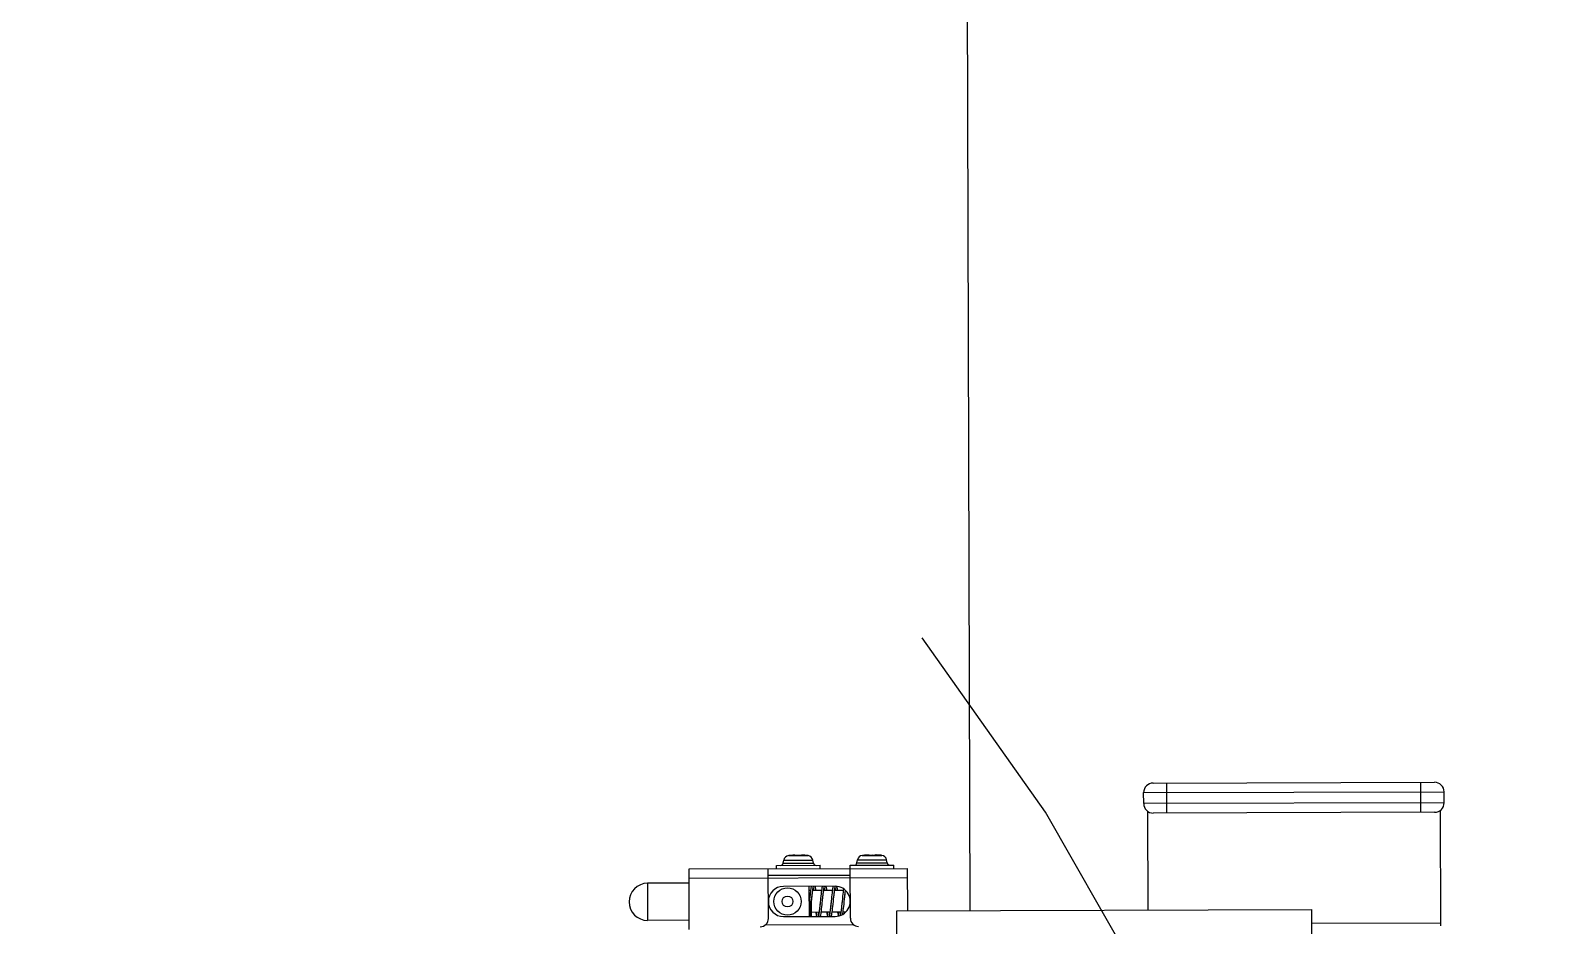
# Model space of a CAD drawing. Extents: x 100 to 738, y -85 to 470.
# Drawn here: x 643.4054 to 643.6847, y 462.9987 to 463.1625 of the extents above; entities that cross this region are included whole.
import ezdxf

# ---------------------------------------------------------------- set-up
doc = ezdxf.new("R2010")
doc.units = 0
doc.linetypes.add('HIDDEN', pattern=[0.375, 0.25, -0.125])
doc.layers.get('0').update_dxf_attribs({"linetype": 'CONTINUOUS'})
doc.layers.add('A102', color=2, linetype='CONTINUOUS')
doc.layers.add('TAA', color=2, linetype='CONTINUOUS')

# ---------------------------------------------------------------- blocks, each defined once
blk = doc.blocks.new('G$C31A0D7E1')
at = {"linetype": 'HIDDEN'}
blk.add_line((0.6957007699875235, 0.9238241152889248), (0.6957007699875235, 1.322168096309144), dxfattribs=at)
for p, q in [((0.7171358195310745, 0.9386674481821369), (0.7500145999181881, 0.9386674481821369)), ((0.7187318768314648, 0.9351561221213756), (0.7187318768314648, 0.9386674481821369)), ((0.7484185426179428, 0.9351561221213756), (0.7484185426179428, 0.9386674481821369)), ((0.7160185794208447, 0.9362733622316238), (0.7160185794208447, 0.9375502080718977)), ((0.7160185794208447, 0.9375502080718977), (0.7511318400284179, 0.9375502080718977)), ((0.7511318400284179, 0.9362733622316238), (0.7160185794208447, 0.9362733622316238)), ((0.7511318400284179, 0.9362733622316238), (0.7511318400284179, 0.9375502080718977)), ((0.7164973966110053, 0.9238241152889248), (0.7164973966110053, 0.9353633212671454)), ((0.7500145999181881, 0.9351561221213756), (0.7171358195310745, 0.9351561221213756)), ((0.7506530228384023, 0.9353633212671454), (0.7506530228384023, 0.9218769253825055)), ((0.6730846380415181, 0.9287718929199954), (0.6730846380415181, 0.929154946672082)), ((0.6730846380415181, 0.929154946672082), (0.6781920214026514, 0.929154946672082)), ((0.6738781977313258, 0.9294209311172245), (0.6739374901165452, 0.9297715394177629)), ((0.6738781977313258, 0.9294209311172245), (0.6773984617129888, 0.9294209311172245)), ((0.6739374901165452, 0.9297715394177629), (0.6773391693284952, 0.9297715394177629)), ((0.6744904497862825, 0.9302989053128367), (0.6745596856737457, 0.9303070090710474)), ((0.6744904497862825, 0.9302989053128367), (0.6767862096578869, 0.9302989053128367)), ((0.6745628506484039, 0.9303020117425662), (0.6745596856737457, 0.9303070090710474)), ((0.6767169737711495, 0.9303070090710474), (0.6767138087959107, 0.9303020117425662)), ((0.6767862096578869, 0.9302989053128367), (0.6767169737711495, 0.9303070090710474)), ((0.6773984617129888, 0.9294209311172245), (0.6773391693284952, 0.9297715394177629)), ((0.6781920214026514, 0.9287718929199954), (0.6781920214026514, 0.929154946672082)), ((0.6817033474633942, 0.9287718929199954), (0.6817033474633942, 0.929154946672082)), ((0.6817033474633942, 0.929154946672082), (0.6868107308245273, 0.929154946672082)), ((0.6824969071532018, 0.9294209311172245), (0.6825561995384212, 0.9297715394177629)), ((0.6824969071532018, 0.9294209311172245), (0.6860171711348647, 0.9294209311172245)), ((0.6825561995384212, 0.9297715394177629), (0.6859578787503712, 0.9297715394177629)), ((0.6831091592081586, 0.9302989053128367), (0.6831783950956218, 0.9303070090710474)), ((0.6831091592081586, 0.9302989053128367), (0.6854049190797629, 0.9302989053128367)), ((0.6831815600702799, 0.9303020117425662), (0.6831783950956218, 0.9303070090710474)), ((0.6853356831930256, 0.9303070090710474), (0.6853325182177868, 0.9303020117425662)), ((0.6854049190797629, 0.9302989053128367), (0.6853356831930256, 0.9303070090710474)), ((0.6860171711348647, 0.9294209311172245), (0.6859578787503712, 0.9297715394177629)), ((0.6868107308245273, 0.9287718929199954), (0.6868107308245273, 0.929154946672082)), ((0.6628698713193968, 0.9216853985064666), (0.6628698713193968, 0.9287718929199954)), ((0.6628698713193968, 0.9287718929199954), (0.6884067881249178, 0.9287718929199954)), ((0.6628698713193968, 0.9276865739557603), (0.6884067881249178, 0.9276865739557603)), ((0.672127003661342, 0.9229622443467405), (0.672127003661342, 0.9287718929199954)), ((0.672127003661342, 0.9280057854158307), (0.6817033474633942, 0.9280057854158307)), ((0.6817033474633942, 0.9229622443467405), (0.6817033474633942, 0.9287718929199954)), ((0.6884067881249178, 0.9238241152889248), (0.6884067881249178, 0.9287718929199954)), ((0.6580178571262911, 0.9271119933276343), (0.6580178571262911, 0.9227707174721174)), ((0.6628698713193968, 0.9271119933276343), (0.6580178571262911, 0.9271119933276343)), ((0.6799476844330953, 0.9266970184295534), (0.673882666691786, 0.9266970184295534)), ((0.676915175562368, 0.9231856923687921), (0.676915175562368, 0.9266970184295534)), ((0.6770635098186712, 0.9262182012394468), (0.676915175562368, 0.9262182012394468)), ((0.6783402345424474, 0.9262182012394468), (0.6773199645334353, 0.9262182012394468)), ((0.6796171894182013, 0.9262182012394468), (0.678596793790418, 0.9262182012394468)), ((0.6808940358423157, 0.9262182012394468), (0.679873629701798, 0.9262182012394468)), ((0.6799561545750762, 0.926669217653008), (0.6799641503262521, 0.9266953970346589)), ((0.6809208923069086, 0.9264022823272966), (0.6809135863234655, 0.9263569683878325)), ((0.6771705447303957, 0.9249413553991633), (0.676915175562368, 0.9249413553991633)), ((0.6770428601463819, 0.9249413553991633), (0.6770428601463819, 0.9231856923687921)), ((0.6771705447303957, 0.9231856923687921), (0.6771705447303957, 0.9249413553991633)), ((0.6871299422846345, 0.9238241152889248), (0.7356500842151097, 0.9238241152889248)), ((0.6871299422846345, 0.7616648495433865), (0.6871299422846345, 0.9238239593200802)), ((0.7356500842151097, 0.7616648495433865), (0.7356500842151097, 0.9238239593200802)), ((0.6628698713193968, 0.9227707174706928), (0.6580178571262911, 0.9227707174706928)), ((0.6820915966004426, 0.9221961368425763), (0.6717387545242934, 0.9221961368425763)), ((0.673882666691786, 0.9231856923687921), (0.6799476844330953, 0.9231856923687921)), ((0.6780426881982285, 0.9236645095588893), (0.6771705447303957, 0.9236645095588893)), ((0.6793195340434472, 0.9236645095588893), (0.6782991815240877, 0.9236645095588893)), ((0.6805964110025683, 0.9236645095588893), (0.6795758684601128, 0.9236645095588893)), ((0.6805548532463784, 0.9233910904773928), (0.6805346319927654, 0.9232878969712761)), ((0.6808173162846854, 0.923425037214471), (0.680837718368885, 0.9235563843790103)), ((0.6811460127551056, 0.9236645095588893), (0.6808527036224703, 0.9236645095588893)), ((0.7506530228384023, 0.9221961368425763), (0.7356500842151097, 0.9221961368425763))]:
    blk.add_line(p, q)
for points in [[(0.6770697169345351, 0.9262642365535342), (0.6770483727453324, 0.9261059365643596), (0.6770249194429648, 0.925922889426554), (0.676999601838042, 0.9257145870171704), (0.6769724500104958, 0.925479387938838), (0.6769436605034022, 0.9252164512119254), (0.6769151757348173, 0.9249413571108471)], [(0.6771472798664186, 0.9266970184295534), (0.6771287930412414, 0.9266167844049046), (0.6771092957917872, 0.9265172165607227), (0.6770896531643186, 0.926400296322697), (0.6770697169345351, 0.9262642365535342)], [(0.6771705447303957, 0.9249413554005879), (0.677196354861033, 0.9251910432395305), (0.6772229378741943, 0.9254348641271889), (0.6772482033294397, 0.9256550133981429), (0.6772719378179126, 0.925851812187644), (0.6772941042384658, 0.926026566167739), (0.6773145410506012, 0.926179839358134), (0.6773332453943883, 0.9263121406435907), (0.6773509701427076, 0.926424828812259)], [(0.6773509701427076, 0.926424828812259), (0.6773683209865294, 0.9265204207521534), (0.6773850869903681, 0.9265998940391391), (0.6774008920833676, 0.926663504851767), (0.6774109134199389, 0.9266970184295534)], [(0.67736206611177, 0.9264859604336169), (0.6773692853960008, 0.926447483118352), (0.6773870409072269, 0.9263379015439877), (0.6774042720616036, 0.9262182012394468)], [(0.6776605916959612, 0.9262182012394468), (0.677650351539281, 0.9262932364472206), (0.6776304339450617, 0.9264259184710891), (0.6776108087060928, 0.926539125359087), (0.6775915045533399, 0.9266346215667446), (0.6775766363155085, 0.9266970184295534)], [(0.6783405160287423, 0.9262203283929686), (0.6783155883524636, 0.9260319532236099), (0.6782880818067191, 0.9258116577786328), (0.6782579376356271, 0.9255555237465777), (0.6782258421903034, 0.925266336124018), (0.6781617402714836, 0.9246496629285271)], [(0.6784244186576865, 0.9266970184295534), (0.6784076561858665, 0.9266262135553295), (0.6783857428624929, 0.9265150157778784), (0.678363416509227, 0.9263803137789254), (0.6783405160287423, 0.9262203283929686)], [(0.6784744046442727, 0.9252024663067487), (0.6785010346581622, 0.9254459646936496), (0.6785262632571446, 0.9256653146896134), (0.6785499605178913, 0.9258613249771578), (0.678572084251128, 0.9260352612524073), (0.6785924531450651, 0.9261876382374754), (0.6786111165524485, 0.9263190495252109), (0.6786288434466592, 0.9264308883048094)], [(0.6786288434466592, 0.9264308883048094), (0.678646192355361, 0.9265256382684356), (0.6786629293322544, 0.9266042296117515), (0.6786786673418672, 0.9266668985696945), (0.6786877857746036, 0.9266970184295534)], [(0.6786389183419703, 0.9264859117056371), (0.6786463798282966, 0.9264460565900062), (0.6786641132088101, 0.9263364064951225), (0.6786811107019803, 0.9262182012394468)], [(0.6789374950745293, 0.9262182012394468), (0.6789331960161845, 0.9262503715583726), (0.678910168302901, 0.9264077513914266), (0.6788875222041115, 0.9265398316527466), (0.6788653295812695, 0.9266482283077849), (0.678853235860056, 0.9266970184295534)], [(0.6796227563851553, 0.926259547988379), (0.6796016696364471, 0.9261029333527201), (0.6795785289223734, 0.9259222370973642), (0.6795535844989092, 0.9257170495271655), (0.6795269006744284, 0.9254860716259823), (0.6794986289014313, 0.9252285079834114)], [(0.6797010015046929, 0.9266970184295534), (0.6796997801675754, 0.9266925043801323), (0.6796808574619476, 0.9266090615440012), (0.6796617491113769, 0.926510359784352), (0.6796424481543082, 0.9263945280176715), (0.6796227563851553, 0.926259547988379)], [(0.6797240416466698, 0.9249394411561394), (0.6797515263421497, 0.925205057094355), (0.679778228981612, 0.9254490686236067), (0.6798035217136159, 0.9256688113461351), (0.6798272721301398, 0.9258650787450246), (0.6798494366296536, 0.9260391373385656), (0.6798698277897369, 0.9261914970805378), (0.6798885196665083, 0.9263227865224216), (0.6799062934315296, 0.9264344268631536)], [(0.6799062934315296, 0.9264344268631536), (0.6799236795219419, 0.9265288772588853), (0.6799404315152853, 0.9266070615011813), (0.6799561545750762, 0.926669217653008)], [(0.6799157675673709, 0.9264858953577576), (0.6799231730170864, 0.9264463589761797), (0.679940907646116, 0.9263367460431922), (0.6799579582950636, 0.9262182012394468)], [(0.6802143570016681, 0.9262182012394468), (0.6802097645559896, 0.9262523764134718), (0.6801906044726393, 0.9263846267847029), (0.680171845250033, 0.9264987626880092), (0.680153196704505, 0.9265968576252525), (0.6801351015366752, 0.9266785634736422)], [(0.6809135863234655, 0.9263569683878325), (0.6808909124709236, 0.9261960318935869), (0.6808660348853813, 0.9260066585237524), (0.6808386178967476, 0.9257855545381339), (0.6808087603563996, 0.9255303640724651), (0.6807772481259993, 0.9252450731159743), (0.6807455733543719, 0.9249399820691808)], [(0.681000893267491, 0.9249394979715216), (0.6810267197863347, 0.9251895138201025), (0.6810529713304635, 0.9254303012944555), (0.6810778509447536, 0.9256474387868426), (0.6811012225387795, 0.9258416812791928), (0.6811230846095607, 0.9260145878761679), (0.6811433221578977, 0.9261669439862156), (0.6811500426912528, 0.9262148457091484)], [(0.6781617402714836, 0.9246496629285271), (0.6781351680922943, 0.9244082400850466), (0.678110022998437, 0.9241909813994176), (0.6780864331473755, 0.9239971293062365), (0.678064435873528, 0.923825383055686), (0.6780442441795955, 0.9236753295448675), (0.6780256753467578, 0.9235462055930947), (0.6780079390798947, 0.9234365518060001)], [(0.678276972671844, 0.9235088207747899), (0.6782992736612617, 0.923665155458452), (0.6783235602671589, 0.9238487131402376), (0.6783502243366061, 0.9240619451329067), (0.6783793262496735, 0.924308437292003), (0.6784105021929103, 0.9245879884313366), (0.6784744046442727, 0.9252024663067487)], [(0.6794986289014313, 0.9252285079834114), (0.6794385844682722, 0.9246496475978705), (0.6794120086400658, 0.924408193219126), (0.6793868642682312, 0.924190942901093), (0.6793632763332739, 0.923997108048168), (0.6793412794658729, 0.9238253659608437), (0.6793210902673756, 0.9236753313381216), (0.6793025246586734, 0.9235462285273738), (0.6792847918881196, 0.923436591825904)], [(0.6795600226343684, 0.9235505478485742), (0.6795816232199337, 0.9237058972548579), (0.6796053565792115, 0.9238873531824154), (0.6796311407721858, 0.9240955729926414), (0.6796589033206207, 0.9243322900874591), (0.6796890237905207, 0.9246034743603029), (0.6797240416466698, 0.9249394411561394)], [(0.6807455733543719, 0.9249399820691808), (0.6807149669971873, 0.9246453284206683), (0.68068825790118, 0.9244029135176168), (0.6806630138920752, 0.9241850825262742), (0.6806393521553186, 0.9239909459681548), (0.6806172966025831, 0.9238190700475247), (0.680597080750787, 0.9236691465096882), (0.6805784729891001, 0.9235403170638204), (0.6805606690415194, 0.9234310503816383)], [(0.680837718368885, 0.9235563843790103), (0.6808593343779272, 0.9237123533683458), (0.6808830687274825, 0.9238941606030191), (0.6809088626634109, 0.9241028465612824), (0.6809368147845121, 0.924341629655089), (0.6809666981228797, 0.9246111490748983), (0.681000893267491, 0.9249394979715216)], [(0.6777019189247909, 0.9236645095588893), (0.6777211746935916, 0.9235277354923765), (0.6777428588969255, 0.9233927848234429), (0.6777643190038964, 0.9232797479566908), (0.6777853154228103, 0.9231869651074354), (0.6777856656297447, 0.9231856923687921)], [(0.6780079390798947, 0.9234365518060001), (0.6779906198967904, 0.9233440559477203), (0.6779739863571502, 0.9232678111058527), (0.67795843639153, 0.923207554372174), (0.6779516052188379, 0.9231856923687921)], [(0.6780004936767949, 0.923396788441673), (0.6779901632881578, 0.9234533346457354), (0.6779724563760099, 0.9235652561720467), (0.6779583746163325, 0.9236645095588893)], [(0.678215180827627, 0.9231856923687921), (0.6782339898123289, 0.9232669489015123), (0.6782552820176261, 0.9233766663805074), (0.678276972671844, 0.9235088207747899)], [(0.6789788236013744, 0.9236645095588893), (0.6789950169065079, 0.9235480921314035), (0.6790163224059388, 0.9234123940628787), (0.679037289676554, 0.923298758958384), (0.6790577802545715, 0.9232049240321502), (0.6790628384119743, 0.9231856923687921)], [(0.6792847918881196, 0.923436591825904), (0.6792674678041437, 0.9233440661766771), (0.6792508200085435, 0.9232677596773456), (0.6792352564686319, 0.9232074635827597), (0.679228450931381, 0.9231856923687921)], [(0.6792773430022104, 0.9233968083079716), (0.6792675527207985, 0.9234501430347798), (0.6792498036102314, 0.9235618883989221), (0.6792352122038682, 0.9236645095588893)], [(0.6794917871656346, 0.9231856923687921), (0.6794985038855071, 0.923211679460293), (0.6795187674302966, 0.92330565642925), (0.6795393279944534, 0.9234181112685281), (0.6795600226343684, 0.9235505478485742)], [(0.6802556616557426, 0.9236645095588893), (0.6802647075793243, 0.923597951061097), (0.6802848546916102, 0.9234628435742084), (0.6803048132746357, 0.9233469890250582), (0.680324571501393, 0.9232489192579934), (0.6803287985853502, 0.9232311818412139)], [(0.6805541929666175, 0.9233967595026761), (0.6805440641919095, 0.9234521044969884), (0.6805263452972885, 0.9235639301037977), (0.6805120630955536, 0.9236645095588893)], [(0.6805606690415194, 0.9234310503816383), (0.6805432768632667, 0.9233389586287419), (0.6805331732580383, 0.9232931190175204)]]:
    blk.add_lwpolyline(points)
for radius in [0.0015960573003455, 0.0006384229201382]:
    blk.add_circle((0.6743614838818015, 0.9249413553991633), radius)
blk.add_arc((0.3816461684892614, 0.7309883956511141), 0.382055660751, 358.5637245604845, 177.3470078906941, dxfattribs=at)
for centre, radius, start, end in [((0.7171358195310745, 0.9375502080718977), 0.0011172401102418, 90, 180), ((0.7500145999181881, 0.9375502080718977), 0.0011172401102418, 0, 89.99999999870187), ((0.7171358195310745, 0.9362733622316238), 0.0011172401102418, 180, 270), ((0.7500145999181881, 0.9362733622316238), 0.0011172401102418, 270.0000000012981, 0), ((0.6735634552316787, 0.9294741581321442), 0.0003192114600691, 270, 350.4013616163383), ((0.6745669751158392, 0.9296650853864907), 0.0006384229201382, 96.88438063284396, 170.4013616164988), ((0.6755310737627803, 0.9211610226750654), 0.0091921236456399, 95.70059701844642, 96.04628446883594), ((0.6755328407983733, 0.9211414173080196), 0.0092118075777243, 92.63838728774547, 95.69942081008475), ((0.6755337633315338, 0.9211235499650811), 0.0092296984472544, 92.14475832398843, 92.63900235833512), ((0.6751123932062424, 0.929931746115155), 0.0004219294361606, 77.74706214371166, 79.62922768583715), ((0.6751092775108796, 0.9299174407918946), 0.0004365701251067, 75.78716012341005, 77.74591588435962), ((0.675104997246323, 0.9299005780308299), 0.0004539676334632, 73.77505867840405, 75.78602126277387), ((0.6750992610028907, 0.9298809015576591), 0.0004744631940247, 71.71808946261552, 73.7738516427763), ((0.6750916756299802, 0.9298579793728581), 0.0004986078473476, 69.61084580769347, 71.7167132344448), ((0.6750818753074571, 0.9298316371039835), 0.0005267140993233, 67.5106483090005, 69.60988773325566), ((0.6750697488719588, 0.9298023516089696), 0.00055841095459, 65.48924817042894, 67.51042436255749), ((0.6750554235951868, 0.9297709234687498), 0.0005929499403031, 63.59479320376162, 65.48964158073196), ((0.6756382811090712, 0.9201117876289416), 0.0101952210569251, 90.89798443648333, 91.79394563381724), ((0.67563832873892, 0.9201088418434327), 0.0101981672276081, 89.10200737730077, 90.89799262269925), ((0.6756383783359694, 0.9201117876516406), 0.0101952210342256, 88.20605436488022, 89.10201556482006), ((0.6762212252371044, 0.9297709454468182), 0.0005929255362323, 114.5077277581231, 116.4052327664972), ((0.676206878063762, 0.9298024258433708), 0.00055832991815, 112.4823201350227, 114.5081384098338), ((0.6761947647528512, 0.9298316873599205), 0.000526660238419, 110.3900405066066, 112.4819812955528), ((0.6761849838128828, 0.9298579793771132), 0.0004986078430915, 108.2832867560425, 110.3891542018897), ((0.6761773800405823, 0.9298809595619236), 0.0004744023452268, 106.2146143814494, 108.2819979083031), ((0.6761716389245843, 0.9299006640810162), 0.0004538784961457, 104.2066994386833, 106.2132842459855), ((0.6761673723973332, 0.9299174817963873), 0.0004365280282087, 102.2511154108182, 104.2055672062108), ((0.6761642641821795, 0.9299317566831767), 0.0004219186709315, 100.3707560930448, 102.2499818409348), ((0.6757428961162645, 0.9211235500395659), 0.0092296983720623, 87.36099764166453, 87.85524167861767), ((0.6757438186473929, 0.921141417332134), 0.0092118075528968, 84.30057918598706, 87.36161271616714), ((0.6757455856430669, 0.9211610222948474), 0.0091921240286936, 83.95371554163027, 84.29940297631516), ((0.6767096843292011, 0.9296650853864907), 0.0006384229201382, 9.598638383501171, 83.11561936715604), ((0.6777132042126359, 0.9294741581321442), 0.0003192114600691, 189.5986383836617, 270), ((0.6821821646535547, 0.9294741581321442), 0.0003192114600691, 270, 350.4013616163383), ((0.6831856845377153, 0.9296650853864907), 0.0006384229201382, 96.88438063284396, 170.4013616164988), ((0.6841497831840757, 0.9211610226793203), 0.0091921236420931, 95.70059701844654, 96.04628446884993), ((0.6841515502202494, 0.9211414173080196), 0.0092118075777243, 92.63838728774617, 95.69942081008475), ((0.6841524727534098, 0.9211235499650811), 0.009229698446545, 92.14475832398917, 92.6390023583353), ((0.6837311026281184, 0.9299317461158626), 0.0004219294361606, 77.74706214369692, 79.62922768712629), ((0.6837279869327557, 0.9299174407918946), 0.0004365701251067, 75.78716012341005, 77.74591588435962), ((0.6837237066681991, 0.9299005780301223), 0.0004539676341725, 73.7750586797053, 75.78602126272548), ((0.6837179704247668, 0.9298809015569421), 0.0004744631940247, 71.7180894639213, 73.7738516414871), ((0.6837103850518563, 0.9298579793728581), 0.0004986078473476, 69.61084580645105, 71.7167132357479), ((0.6837005847293331, 0.9298316371039835), 0.0005267140993233, 67.51064830901167, 69.6098877331709), ((0.6836884582938348, 0.9298023516089696), 0.00055841095459, 65.48924817176481, 67.51042436243482), ((0.6836741330170627, 0.9297709234687498), 0.0005929499403031, 63.59479320375202, 65.48964158073196), ((0.6842569905309471, 0.9201117876289416), 0.0101952210569251, 90.8979844364827, 91.7939456338166), ((0.6842570381607961, 0.9201088418434327), 0.0101981672276081, 89.10200737730077, 90.89799262269925), ((0.6842570877577002, 0.9201117876516406), 0.0101952210342256, 88.20605436488022, 89.10201556482006), ((0.6848399346588352, 0.9297709454468182), 0.0005929255362323, 114.5077277581231, 116.4052327664972), ((0.6848255874856382, 0.9298024258433708), 0.00055832991815, 112.4823201350227, 114.5081384098338), ((0.6848134741747273, 0.9298316873599205), 0.000526660238419, 110.3900405066914, 112.4819812942112), ((0.6848036932354846, 0.9298579793749812), 0.0004986078445102, 108.2832867615211, 110.389154200513), ((0.6847960894624583, 0.9298809595598008), 0.0004744023473549, 106.2146143841298, 108.281997901484), ((0.6847903483457344, 0.9299006640810162), 0.0004538784961457, 104.2066994386289, 106.2132842472502), ((0.6847860818192091, 0.9299174817963873), 0.0004365280282087, 102.2511154095156, 104.2055672062534), ((0.6847829736040555, 0.9299317566831767), 0.0004219186709315, 100.37075609303, 102.2499818422236), ((0.6843616055359631, 0.9211235500026774), 0.009229698408949, 87.36099764166487, 87.85524167731487), ((0.6843625280692689, 0.9211414173314267), 0.0092118075543155, 84.3005791859878, 87.36161271616658), ((0.6843642950642173, 0.9211610222891772), 0.0091921240343685, 83.95371554163107, 84.29940297631614), ((0.6853283937510772, 0.9296650853864907), 0.0006384229201382, 9.598638383501171, 83.11561936715604), ((0.6863319136343666, 0.9294741581321442), 0.0003192114600691, 189.5986383836617, 270), ((0.6580178571262911, 0.9249413553991633), 0.0021706379284698, 90, 270), ((0.673882666691786, 0.9249413553991633), 0.00175566303038, 90.00000039603694, 269.999999603963), ((0.6799476844330953, 0.9249413553991633), 0.00175566303038, 269.9999999374673, 90.0000000625327), ((0.6814453207258424, 0.9262934183076584), 0.0015393684193982, 164.7591837689385, 166.1231706044711), ((0.6711693692811657, 0.9229622443467405), 0.0009576343802073, 270, 0), ((0.6826609818437155, 0.9229622443467405), 0.0009576343802073, 180, 270)]:
    blk.add_arc(centre, radius, start, end)
for points, knots in [([(0.6771705447303957, 0.9249413553991633), (0.67718210714206, 0.9250562987840282), (0.6772267999789251, 0.9254838662862211), (0.6772769590958266, 0.925910917981708), (0.6773198483263644, 0.9262223579819966)], [0, 0, 0, 0, 0.2687199705999999, 1, 1, 1, 1]), ([(0.6773198483263644, 0.9262223579819966), (0.6773232025910635, 0.9262467149648472), (0.6773358429052247, 0.9263369737076455), (0.6773497407117919, 0.9264270781159495), (0.677361576567049, 0.9264925727479237)], [0, 0, 0, 0, 0.2697632692, 1, 1, 1, 1]), ([(0.677361576567049, 0.9264925727479237), (0.6773650967586732, 0.9265120520009046), (0.6773781108410272, 0.9265809710185063), (0.6773931520013057, 0.9266495691973801), (0.677406416855531, 0.9266981401606098)], [0, 0, 0, 0, 0.2821999339999999, 1, 1, 1, 1]), ([(0.6775725865102322, 0.926699998681375), (0.6775810557818374, 0.9266691639155318), (0.6776184714672558, 0.9265116013786096), (0.677641923362158, 0.926351172895929), (0.6776596433684099, 0.9262225084490548)], [0, 0, 0, 0, 0.1975632431, 1, 1, 1, 1]), ([(0.6784473598973354, 0.9249410539230943), (0.6784590104673545, 0.9250555617822326), (0.6785032459856124, 0.9254819491894448), (0.6785534496345159, 0.9259077681739755), (0.6785961537124913, 0.9262184301395971)], [0, 0, 0, 0, 0.2684949067, 1, 1, 1, 1]), ([(0.6785961537124913, 0.9262184301395971), (0.6785995519475707, 0.9262431514874416), (0.6786123438681013, 0.9263346751162861), (0.6786264022280826, 0.9264260444886769), (0.678638396967566, 0.9264924319664448)], [0, 0, 0, 0, 0.2700156687, 1, 1, 1, 1]), ([(0.678638396967566, 0.9264924319664448), (0.6786420128375279, 0.926512444780679), (0.6786553437585886, 0.9265829590171147), (0.6786707899442344, 0.9266531448140495), (0.6786845205329738, 0.9267027134868804)], [0, 0, 0, 0, 0.2833531819, 1, 1, 1, 1]), ([(0.6788485204343139, 0.9267033017276308), (0.6788571412754177, 0.9266722373629123), (0.6788952736897511, 0.9265126365835021), (0.6789189469364871, 0.9263500616988453), (0.678936899015176, 0.9262195307792918)], [0, 0, 0, 0, 0.196577921, 1, 1, 1, 1]), ([(0.6797242175038046, 0.9249411695691517), (0.6797359081035617, 0.9250560708606649), (0.6797802753568823, 0.9254836180716505), (0.6798306135627477, 0.9259105981921194), (0.6798734927841089, 0.9262220153035279)], [0, 0, 0, 0, 0.2686857027, 1, 1, 1, 1]), ([(0.6798734927841089, 0.9262220153035279), (0.679876828829706, 0.9262462438626466), (0.6798894049944427, 0.9263360676422301), (0.6799032189775503, 0.9264257394019669), (0.6799149724335068, 0.9264909338843651)], [0, 0, 0, 0, 0.2696410291, 1, 1, 1, 1]), ([(0.6799149724335068, 0.9264909338843651), (0.6799178195855681, 0.9265067265670428), (0.6799285483287723, 0.9265642015615341), (0.6799406837561698, 0.9266214345299083), (0.6799508810046011, 0.9266626134438403)], [0, 0, 0, 0, 0.2744532148999999, 1, 1, 1, 1]), ([(0.6801305715295727, 0.9266839905451526), (0.6801385625253266, 0.9266534944669286), (0.680173663814021, 0.9265008400381557), (0.6801963751830109, 0.9263456936794586), (0.6802134301058868, 0.926221818133699)], [0, 0, 0, 0, 0.2013521586, 1, 1, 1, 1]), ([(0.6810010053113902, 0.924940599196435), (0.681012662663547, 0.9250551736693331), (0.6810569186127007, 0.9254818010256759), (0.6811071487230024, 0.9259078595649214), (0.6811498815370239, 0.9262186930605938)], [0, 0, 0, 0, 0.2685002791, 1, 1, 1, 1]), ([(0.6781918908168155, 0.9249400719350093), (0.6781802207224211, 0.9248253723156163), (0.6781359149314794, 0.9243985593938504), (0.6780856571379728, 0.9239723123070362), (0.6780428650896241, 0.923661422318734)], [0, 0, 0, 0, 0.2686746462, 1, 1, 1, 1]), ([(0.6794687367018079, 0.9249400723705601), (0.6794570739153185, 0.9248254445815473), (0.679412792104275, 0.9243988451994811), (0.6793625589650771, 0.9239728118821904), (0.679319798903184, 0.9236620615524505)], [0, 0, 0, 0, 0.2686409355999999, 1, 1, 1, 1]), ([(0.6807455733543719, 0.9249399820691808), (0.6807338909356538, 0.9248251613430969), (0.6806895443581129, 0.92439799679784), (0.6806392458437642, 0.923971397564744), (0.680596399571991, 0.9236602805560881)], [0, 0, 0, 0, 0.2687366172, 1, 1, 1, 1]), ([(0.6777903367439818, 0.9231814145323081), (0.6777818012820108, 0.9232123653804578), (0.6777440743967479, 0.9233708762102201), (0.6777205245876178, 0.9235322984222946), (0.6777027002005768, 0.9236618189942969)], [0, 0, 0, 0, 0.1971550871, 1, 1, 1, 1]), ([(0.6780012768032182, 0.9233917293394004), (0.6779976394305033, 0.9233715548353448), (0.6779842332855166, 0.9233005121599408), (0.6779686919754616, 0.9232297992874304), (0.6779548575346034, 0.9231798749314541)], [0, 0, 0, 0, 0.2835162058, 1, 1, 1, 1]), ([(0.6780428650896241, 0.923661422318734), (0.6780395199172747, 0.9236371191903947), (0.6780269121684644, 0.9235470366686456), (0.678013063969398, 0.9234571062688895), (0.6780012768032182, 0.9233917293394004)], [0, 0, 0, 0, 0.2696941812, 1, 1, 1, 1]), ([(0.6790675941378863, 0.9231799256491882), (0.6790590169890375, 0.9232108829532212), (0.6790210861021184, 0.9233697412865051), (0.6789974771033701, 0.92353154693751), (0.6789795996428573, 0.9236614295336198)], [0, 0, 0, 0, 0.1967984002, 1, 1, 1, 1]), ([(0.6792777972720347, 0.9233899270551852), (0.6792742159173503, 0.9233701154676037), (0.6792609999308933, 0.9233002106973442), (0.6792457004221486, 0.9232306318200095), (0.6792321383990418, 0.9231814486829721)], [0, 0, 0, 0, 0.2829555856, 1, 1, 1, 1]), ([(0.679319798903184, 0.9236620615524505), (0.6793164218175393, 0.9236375192460663), (0.6793037025389845, 0.9235466189655546), (0.6792897184347159, 0.923455873373491), (0.6792777972720347, 0.9233899270551852)], [0, 0, 0, 0, 0.2698977043, 1, 1, 1, 1]), ([(0.6803323281576105, 0.9232266377866364), (0.6803251218390178, 0.9232562105208849), (0.6802937811569856, 0.9233996895042317), (0.6802724626409657, 0.9235451178176266), (0.6802565859247194, 0.9236604094487121)], [0, 0, 0, 0, 0.2073188688, 1, 1, 1, 1]), ([(0.680596399571991, 0.9236602805560881), (0.6805930590602745, 0.9236360243028865), (0.680580466947745, 0.9235461090110582), (0.6805666296182148, 0.9234563466846456), (0.6805548532463784, 0.9233910904773928)], [0, 0, 0, 0, 0.2696741369, 1, 1, 1, 1])]:
    blk.add_open_spline(points, degree=3, knots=knots)
blk = doc.blocks.new('AUTO-ATENDE')
at = {"layer": 'TAA', "xscale": 1.56637233478988, "yscale": 1.56637233478988, "zscale": 1.56637233478988, "rotation": 268.420277777788}
blk.add_blockref('G$C31A0D7E1', (98.26448139980552, 73.0256706935976, 2.5350868e-09), dxfattribs=at)
blk = doc.blocks.new('BASE ARQ')
at = {"layer": 'A102', "linetype": 'Continuous', "ltscale": 0.02, "rotation": 91.73371018686326}
blk.add_blockref('AUTO-ATENDE', (828.1883745835607, 387.4554834782537, 2.5350868e-09), dxfattribs=at)

msp = doc.modelspace()

# ---------------------------------------------------------------- block references
msp.add_blockref('BASE ARQ', (-109.7316768029128, -21.91422645717643))

doc.saveas('drawing.dxf')
